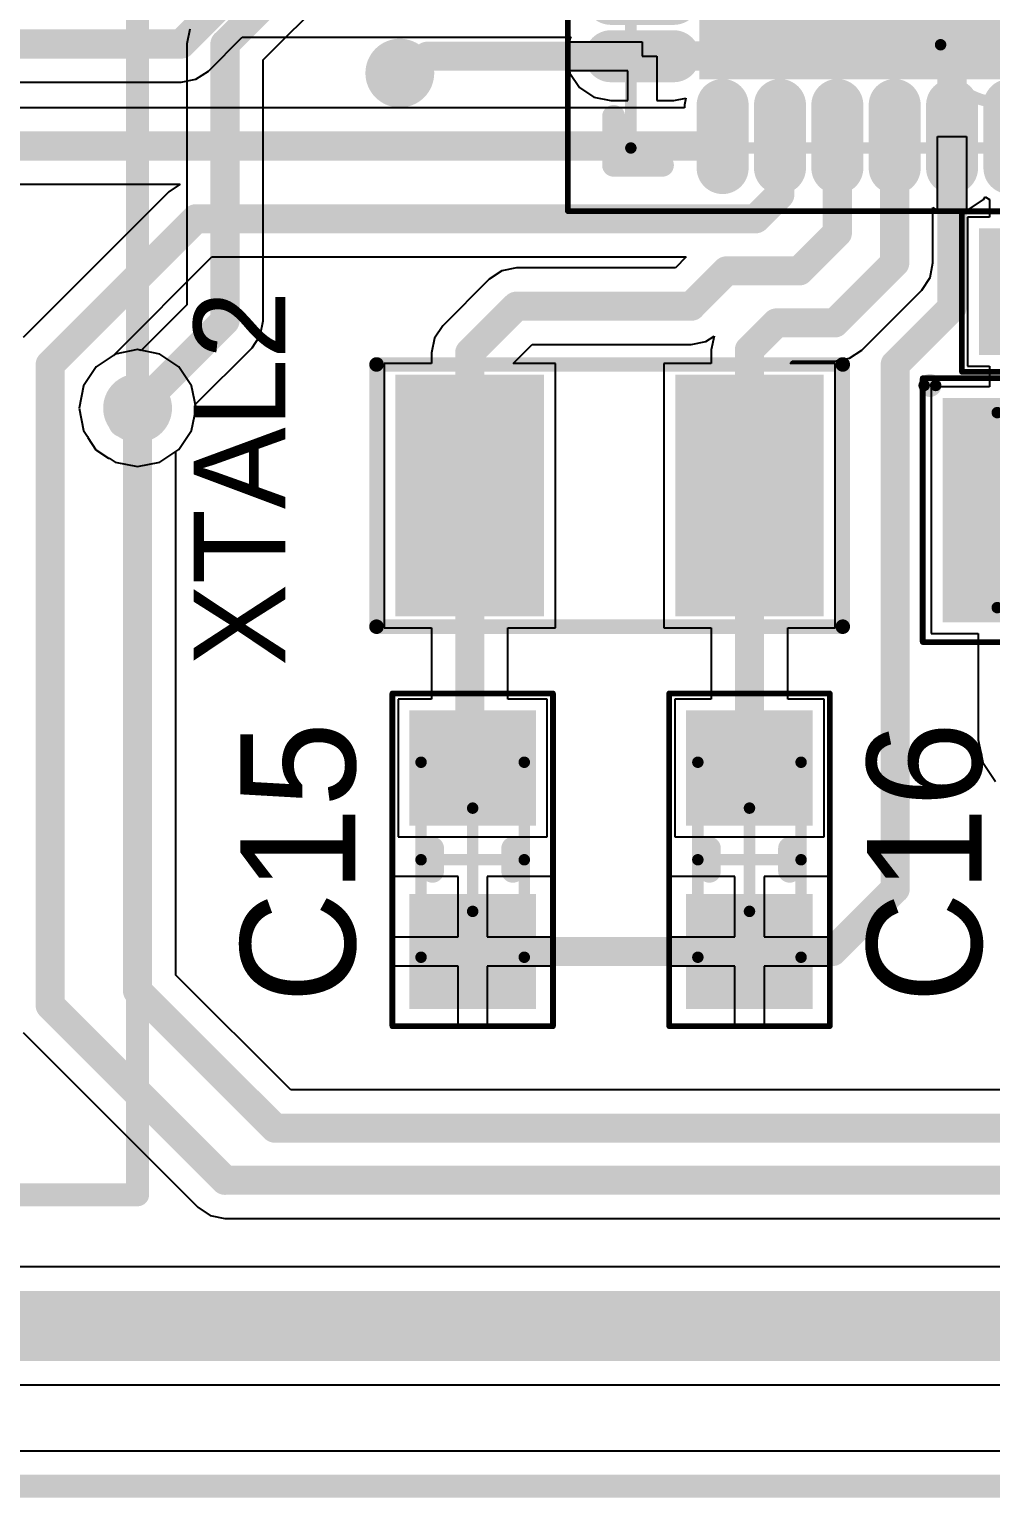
# Model space of a CAD drawing. Header units: millimetres. Extents: x -0.1 to 80.1, y -0.1 to 38.4.
# Drawn here: x 24.33 to 32.71, y -0.1 to 12.7 of the extents above; entities that cross this region are included whole.
import ezdxf

# ---------------------------------------------------------------- set-up
doc = ezdxf.new("R2010")
doc.units = ezdxf.units.MM
for name, color, linetype in [('BottomLayer', 5, 'Continuous'), ('KeepOutLayer', 6, 'Continuous'), ('Mechanical13', 56, 'Continuous'), ('Mechanical15', 56, 'Continuous'), ('MultiLayer', 9, 'Continuous'), ('TopLayer', 1, 'Continuous'), ('TopOverlay', 2, 'Continuous'), ('TopPaste', 8, 'Continuous'), ('TopSolder', 216, 'Continuous'), ('ViaHoleLayer', 16, 'Continuous')]:
    doc.layers.add(name, color=color, linetype=linetype)

# ---------------------------------------------------------------- blocks, each defined once
blk = doc.blocks.new('THT_MOD_CC1101_433_MH__AMAZON_5')
at = {"layer": 'TopOverlay', "const_width": 0.2}
for points in [[(0, 17.6), (0, 0)], [(0, 0), (32.4, 0)]]:
    blk.add_lwpolyline(points, dxfattribs=at)
at = {"layer": 'TopOverlay', "const_width": 0.1}
blk.add_lwpolyline([(-0.05, 0, 1), (0.05, 0, 1)], format="xyb", close=True, dxfattribs=at)
blk.add_lwpolyline([(-0.05, 0, 1), (0.05, 0, 1)], format="xyb", close=True, dxfattribs=at)
blk = doc.blocks.new('SMD_2_XTAL_ABRACON_11')
at = {"layer": 'TopLayer'}
for points in [[(-1.7653, -0.9525), (-0.6731, -0.9525), (-1.7653, 0.9525), (-0.6731, 0.9525)], [(0.6731, -0.9525), (1.7653, -0.9525), (0.6731, 0.9525), (1.7653, 0.9525)]]:
    blk.add_solid(points, dxfattribs=at)
at = {"layer": 'TopOverlay', "const_width": 0.127}
for points in [[(2.032, 1.143), (-2.032, 1.143)], [(-2.032, 1.143), (-2.032, -1.143)], [(2.032, 1.143), (2.032, -1.143)], [(2.032, -1.143), (-2.032, -1.143)]]:
    blk.add_lwpolyline(points, dxfattribs=at)
at = {"layer": 'TopOverlay', "const_width": 0.0635}
for points in [[(-2.06375, 1.143, 1), (-2.00025, 1.143, 1)], [(-2.06375, 1.143, 1), (-2.00025, 1.143, 1)], [(2.00025, 1.143, 1), (2.06375, 1.143, 1)], [(2.00025, 1.143, 1), (2.06375, 1.143, 1)], [(-2.06375, -1.143, 1), (-2.00025, -1.143, 1)], [(-2.06375, -1.143, 1), (-2.00025, -1.143, 1)], [(2.00025, -1.143, 1), (2.06375, -1.143, 1)], [(2.00025, -1.143, 1), (2.06375, -1.143, 1)]]:
    blk.add_lwpolyline(points, format="xyb", close=True, dxfattribs=at)
at = {"layer": 'TopPaste'}
for points in [[(-1.7653, -0.9525), (-0.6731, -0.9525), (-1.7653, 0.9525), (-0.6731, 0.9525)], [(0.6731, -0.9525), (1.7653, -0.9525), (0.6731, 0.9525), (1.7653, 0.9525)]]:
    blk.add_solid(points, dxfattribs=at)
at = {"layer": 'TopSolder'}
for points in [[(-1.8669, -1.0541), (-0.5715, -1.0541), (-1.8669, 1.0541), (-0.5715, 1.0541)], [(0.5715, -1.0541), (1.8669, -1.0541), (0.5715, 1.0541), (1.8669, 1.0541)]]:
    blk.add_solid(points, dxfattribs=at)
blk = doc.blocks.new('VQFN_24_13')
at = {"layer": 'Mechanical13', "const_width": 0.1}
for points in [[(2.05, 2.05), (-2.05, 2.05)], [(-2.05, 2.05), (-2.05, -2.05)], [(2.05, 2.05), (2.05, -2.05)], [(2.05, -2.05), (-2.05, -2.05)]]:
    blk.add_lwpolyline(points, dxfattribs=at)
at = {"layer": 'Mechanical13'}
for points, const_width in [([(-2.075, 2.05, 1), (-2.025, 2.05, 1)], 0.05), ([(-2.075, 2.05, 1), (-2.025, 2.05, 1)], 0.05), ([(2.025, 2.05, 1), (2.075, 2.05, 1)], 0.05), ([(2.025, 2.05, 1), (2.075, 2.05, 1)], 0.05), ([(-0.65, 1.15, 1), (-1.65, 1.15, 1)], 0.1), ([(-1.675, 1.15, 1), (-1.625, 1.15, 1)], 0.05), ([(-0.675, 1.15, 1), (-0.625, 1.15, 1)], 0.05), ([(-2.075, -2.05, 1), (-2.025, -2.05, 1)], 0.05), ([(-2.075, -2.05, 1), (-2.025, -2.05, 1)], 0.05), ([(2.025, -2.05, 1), (2.075, -2.05, 1)], 0.05), ([(2.025, -2.05, 1), (2.075, -2.05, 1)], 0.05)]:
    blk.add_lwpolyline(points, format="xyb", close=True, dxfattribs=dict(at, const_width=const_width))
at = {"layer": 'Mechanical15'}
for points, const_width in [([(2.6, 2.6), (-2.6, 2.6)], 0.05), ([(-2.6, 2.6), (-2.6, -2.6)], 0.05), ([(2.6, 2.6), (2.6, -2.6)], 0.05), ([(0, 0.5), (0, -0.5)], 0.1), ([(0.5, 0), (-0.5, 0)], 0.1), ([(2.6, -2.6), (-2.6, -2.6)], 0.05)]:
    blk.add_lwpolyline(points, dxfattribs=dict(at, const_width=const_width))
for points, const_width in [([(-2.613, 2.6, 1), (-2.588, 2.6, 1)], 0.025), ([(-2.613, 2.6, 1), (-2.588, 2.6, 1)], 0.025), ([(2.588, 2.6, 1), (2.612, 2.6, 1)], 0.025), ([(2.588, 2.6, 1), (2.612, 2.6, 1)], 0.025), ([(-0.025, 0.5, 1), (0.025, 0.5, 1)], 0.05), ([(-0.525, 0, 1), (-0.475, 0, 1)], 0.05), ([(0.475, 0, 1), (0.525, 0, 1)], 0.05), ([(-0.025, -0.5, 1), (0.025, -0.5, 1)], 0.05), ([(-2.613, -2.6, 1), (-2.588, -2.6, 1)], 0.025), ([(-2.613, -2.6, 1), (-2.588, -2.6, 1)], 0.025), ([(2.588, -2.6, 1), (2.612, -2.6, 1)], 0.025), ([(2.588, -2.6, 1), (2.612, -2.6, 1)], 0.025)]:
    blk.add_lwpolyline(points, format="xyb", close=True, dxfattribs=dict(at, const_width=const_width))
at = {"layer": 'TopLayer', "const_width": 0.25}
for points in [[(-1.25, 2.225), (-1.25, 1.675)], [(-0.75, 2.225), (-0.75, 1.675)], [(-0.25, 2.225), (-0.25, 1.675)], [(0.25, 2.225), (0.25, 1.675)], [(0.75, 2.225), (0.75, 1.675)], [(1.25, 2.225), (1.25, 1.675)], [(-2.225, 1.25), (-1.675, 1.25)], [(1.675, 1.25), (2.225, 1.25)], [(-2.225, 0.75), (-1.675, 0.75)], [(1.675, 0.75), (2.225, 0.75)], [(-2.225, 0.25), (-1.675, 0.25)], [(1.675, 0.25), (2.225, 0.25)], [(-2.225, -0.25), (-1.675, -0.25)], [(1.675, -0.25), (2.225, -0.25)], [(-2.225, -0.75), (-1.675, -0.75)], [(1.675, -0.75), (2.225, -0.75)], [(-2.225, -1.25), (-1.675, -1.25)], [(1.675, -1.25), (2.225, -1.25)], [(-1.25, -1.675), (-1.25, -2.225)], [(-0.75, -1.675), (-0.75, -2.225)], [(-0.25, -1.675), (-0.25, -2.225)], [(0.25, -1.675), (0.25, -2.225)], [(0.75, -1.675), (0.75, -2.225)], [(1.25, -1.675), (1.25, -2.225)]]:
    blk.add_lwpolyline(points, dxfattribs=at)
at = {"layer": 'TopLayer', "const_width": 0.125}
for points in [[(-1.312, 2.225, 1), (-1.188, 2.225, 1)], [(-0.813, 2.225, 1), (-0.688, 2.225, 1)], [(-0.313, 2.225, 1), (-0.188, 2.225, 1)], [(0.188, 2.225, 1), (0.312, 2.225, 1)], [(0.687, 2.225, 1), (0.812, 2.225, 1)], [(1.188, 2.225, 1), (1.312, 2.225, 1)], [(-1.312, 1.675, 1), (-1.188, 1.675, 1)], [(-0.813, 1.675, 1), (-0.688, 1.675, 1)], [(-0.313, 1.675, 1), (-0.188, 1.675, 1)], [(0.188, 1.675, 1), (0.312, 1.675, 1)], [(0.687, 1.675, 1), (0.812, 1.675, 1)], [(1.188, 1.675, 1), (1.312, 1.675, 1)], [(-2.288, 1.25, 1), (-2.163, 1.25, 1)], [(-1.737, 1.25, 1), (-1.613, 1.25, 1)], [(1.612, 1.25, 1), (1.737, 1.25, 1)], [(2.163, 1.25, 1), (2.287, 1.25, 1)], [(-2.288, 0.75, 1), (-2.163, 0.75, 1)], [(-1.737, 0.75, 1), (-1.613, 0.75, 1)], [(1.612, 0.75, 1), (1.737, 0.75, 1)], [(2.163, 0.75, 1), (2.287, 0.75, 1)], [(-2.288, 0.25, 1), (-2.163, 0.25, 1)], [(-1.737, 0.25, 1), (-1.613, 0.25, 1)], [(1.612, 0.25, 1), (1.737, 0.25, 1)], [(2.163, 0.25, 1), (2.287, 0.25, 1)], [(-2.288, -0.25, 1), (-2.163, -0.25, 1)], [(-1.737, -0.25, 1), (-1.613, -0.25, 1)], [(1.612, -0.25, 1), (1.737, -0.25, 1)], [(2.163, -0.25, 1), (2.287, -0.25, 1)], [(-2.288, -0.75, 1), (-2.163, -0.75, 1)], [(-1.737, -0.75, 1), (-1.613, -0.75, 1)], [(1.612, -0.75, 1), (1.737, -0.75, 1)], [(2.163, -0.75, 1), (2.287, -0.75, 1)], [(-2.288, -1.25, 1), (-2.163, -1.25, 1)], [(-1.737, -1.25, 1), (-1.613, -1.25, 1)], [(1.612, -1.25, 1), (1.737, -1.25, 1)], [(2.163, -1.25, 1), (2.287, -1.25, 1)], [(-1.312, -1.675, 1), (-1.188, -1.675, 1)], [(-0.813, -1.675, 1), (-0.688, -1.675, 1)], [(-0.313, -1.675, 1), (-0.188, -1.675, 1)], [(0.188, -1.675, 1), (0.312, -1.675, 1)], [(0.687, -1.675, 1), (0.812, -1.675, 1)], [(1.188, -1.675, 1), (1.312, -1.675, 1)], [(-1.312, -2.225, 1), (-1.188, -2.225, 1)], [(-0.813, -2.225, 1), (-0.688, -2.225, 1)], [(-0.313, -2.225, 1), (-0.188, -2.225, 1)], [(0.188, -2.225, 1), (0.312, -2.225, 1)], [(0.687, -2.225, 1), (0.812, -2.225, 1)], [(1.188, -2.225, 1), (1.312, -2.225, 1)]]:
    blk.add_lwpolyline(points, format="xyb", close=True, dxfattribs=at)
at = {"layer": 'TopLayer'}
blk.add_solid([(-1.35, -1.35), (1.35, -1.35), (-1.35, 1.35), (1.35, 1.35)], dxfattribs=at)
at = {"layer": 'TopOverlay'}
for points, const_width in [([(-2.725, 2.05, 1), (-2.975, 2.05, 1)], 0.25), ([(-2.25, 2.2, 1), (-2.15, 2.2, 1)], 0.1), ([(-2.25, 2.2, 1), (-2.15, 2.2, 1)], 0.1), ([(-1.825, 2.2, 1), (-1.725, 2.2, 1)], 0.1), ([(1.725, 2.2, 1), (1.825, 2.2, 1)], 0.1), ([(2.15, 2.2, 1), (2.25, 2.2, 1)], 0.1), ([(2.15, 2.2, 1), (2.25, 2.2, 1)], 0.1), ([(-3.038, 2.05, 1), (-2.913, 2.05, 1)], 0.125), ([(-2.788, 2.05, 1), (-2.663, 2.05, 1)], 0.125), ([(-2.25, 1.775, 1), (-2.15, 1.775, 1)], 0.1), ([(2.15, 1.775, 1), (2.25, 1.775, 1)], 0.1), ([(-2.25, -1.775, 1), (-2.15, -1.775, 1)], 0.1), ([(2.15, -1.775, 1), (2.25, -1.775, 1)], 0.1), ([(-2.25, -2.2, 1), (-2.15, -2.2, 1)], 0.1), ([(-2.25, -2.2, 1), (-2.15, -2.2, 1)], 0.1), ([(-1.825, -2.2, 1), (-1.725, -2.2, 1)], 0.1), ([(1.725, -2.2, 1), (1.825, -2.2, 1)], 0.1), ([(2.15, -2.2, 1), (2.25, -2.2, 1)], 0.1), ([(2.15, -2.2, 1), (2.25, -2.2, 1)], 0.1)]:
    blk.add_lwpolyline(points, format="xyb", close=True, dxfattribs=dict(at, const_width=const_width))
at = {"layer": 'TopOverlay', "const_width": 0.2}
for points in [[(-1.775, 2.2), (-2.2, 2.2)], [(-2.2, 2.2), (-2.2, 1.775)], [(2.2, 2.2), (1.775, 2.2)], [(2.2, 2.2), (2.2, 1.775)], [(-2.2, -1.775), (-2.2, -2.2)], [(2.2, -1.775), (2.2, -2.2)], [(-1.775, -2.2), (-2.2, -2.2)], [(2.2, -2.2), (1.775, -2.2)]]:
    blk.add_lwpolyline(points, dxfattribs=at)
at = {"layer": 'TopPaste', "const_width": 0.25}
for points in [[(-1.25, 2.225), (-1.25, 1.675)], [(-0.75, 2.225), (-0.75, 1.675)], [(-0.25, 2.225), (-0.25, 1.675)], [(0.25, 2.225), (0.25, 1.675)], [(0.75, 2.225), (0.75, 1.675)], [(1.25, 2.225), (1.25, 1.675)], [(-2.225, 1.25), (-1.675, 1.25)], [(1.675, 1.25), (2.225, 1.25)], [(-2.225, 0.75), (-1.675, 0.75)], [(1.675, 0.75), (2.225, 0.75)], [(-2.225, 0.25), (-1.675, 0.25)], [(1.675, 0.25), (2.225, 0.25)], [(-2.225, -0.25), (-1.675, -0.25)], [(1.675, -0.25), (2.225, -0.25)], [(-2.225, -0.75), (-1.675, -0.75)], [(1.675, -0.75), (2.225, -0.75)], [(-2.225, -1.25), (-1.675, -1.25)], [(1.675, -1.25), (2.225, -1.25)], [(-1.25, -1.675), (-1.25, -2.225)], [(-0.75, -1.675), (-0.75, -2.225)], [(-0.25, -1.675), (-0.25, -2.225)], [(0.25, -1.675), (0.25, -2.225)], [(0.75, -1.675), (0.75, -2.225)], [(1.25, -1.675), (1.25, -2.225)]]:
    blk.add_lwpolyline(points, dxfattribs=at)
at = {"layer": 'TopPaste', "const_width": 0.125}
for points in [[(-1.312, 2.225, 1), (-1.188, 2.225, 1)], [(-0.813, 2.225, 1), (-0.688, 2.225, 1)], [(-0.313, 2.225, 1), (-0.188, 2.225, 1)], [(0.188, 2.225, 1), (0.312, 2.225, 1)], [(0.687, 2.225, 1), (0.812, 2.225, 1)], [(1.188, 2.225, 1), (1.312, 2.225, 1)], [(-1.312, 1.675, 1), (-1.188, 1.675, 1)], [(-0.813, 1.675, 1), (-0.688, 1.675, 1)], [(-0.313, 1.675, 1), (-0.188, 1.675, 1)], [(0.188, 1.675, 1), (0.312, 1.675, 1)], [(0.687, 1.675, 1), (0.812, 1.675, 1)], [(1.188, 1.675, 1), (1.312, 1.675, 1)], [(-2.288, 1.25, 1), (-2.163, 1.25, 1)], [(-1.737, 1.25, 1), (-1.613, 1.25, 1)], [(1.612, 1.25, 1), (1.737, 1.25, 1)], [(2.163, 1.25, 1), (2.287, 1.25, 1)], [(-2.288, 0.75, 1), (-2.163, 0.75, 1)], [(-1.737, 0.75, 1), (-1.613, 0.75, 1)], [(1.612, 0.75, 1), (1.737, 0.75, 1)], [(2.163, 0.75, 1), (2.287, 0.75, 1)], [(-2.288, 0.25, 1), (-2.163, 0.25, 1)], [(-1.737, 0.25, 1), (-1.613, 0.25, 1)], [(1.612, 0.25, 1), (1.737, 0.25, 1)], [(2.163, 0.25, 1), (2.287, 0.25, 1)], [(-2.288, -0.25, 1), (-2.163, -0.25, 1)], [(-1.737, -0.25, 1), (-1.613, -0.25, 1)], [(1.612, -0.25, 1), (1.737, -0.25, 1)], [(2.163, -0.25, 1), (2.287, -0.25, 1)], [(-2.288, -0.75, 1), (-2.163, -0.75, 1)], [(-1.737, -0.75, 1), (-1.613, -0.75, 1)], [(1.612, -0.75, 1), (1.737, -0.75, 1)], [(2.163, -0.75, 1), (2.287, -0.75, 1)], [(-2.288, -1.25, 1), (-2.163, -1.25, 1)], [(-1.737, -1.25, 1), (-1.613, -1.25, 1)], [(1.612, -1.25, 1), (1.737, -1.25, 1)], [(2.163, -1.25, 1), (2.287, -1.25, 1)], [(-1.312, -1.675, 1), (-1.188, -1.675, 1)], [(-0.813, -1.675, 1), (-0.688, -1.675, 1)], [(-0.313, -1.675, 1), (-0.188, -1.675, 1)], [(0.188, -1.675, 1), (0.312, -1.675, 1)], [(0.687, -1.675, 1), (0.812, -1.675, 1)], [(1.188, -1.675, 1), (1.312, -1.675, 1)], [(-1.312, -2.225, 1), (-1.188, -2.225, 1)], [(-0.813, -2.225, 1), (-0.688, -2.225, 1)], [(-0.313, -2.225, 1), (-0.188, -2.225, 1)], [(0.188, -2.225, 1), (0.312, -2.225, 1)], [(0.687, -2.225, 1), (0.812, -2.225, 1)], [(1.188, -2.225, 1), (1.312, -2.225, 1)]]:
    blk.add_lwpolyline(points, format="xyb", close=True, dxfattribs=at)
at = {"layer": 'TopPaste'}
blk.add_solid([(-1.35, -1.35), (1.35, -1.35), (-1.35, 1.35), (1.35, 1.35)], dxfattribs=at)
at = {"layer": 'TopSolder', "const_width": 0.453}
for points in [[(-1.25, 2.225), (-1.25, 1.675)], [(-0.75, 2.225), (-0.75, 1.675)], [(-0.25, 2.225), (-0.25, 1.675)], [(0.25, 2.225), (0.25, 1.675)], [(0.75, 2.225), (0.75, 1.675)], [(1.25, 2.225), (1.25, 1.675)], [(-2.225, 1.25), (-1.675, 1.25)], [(1.675, 1.25), (2.225, 1.25)], [(-2.225, 0.75), (-1.675, 0.75)], [(1.675, 0.75), (2.225, 0.75)], [(-2.225, 0.25), (-1.675, 0.25)], [(1.675, 0.25), (2.225, 0.25)], [(-2.225, -0.25), (-1.675, -0.25)], [(1.675, -0.25), (2.225, -0.25)], [(-2.225, -0.75), (-1.675, -0.75)], [(1.675, -0.75), (2.225, -0.75)], [(-2.225, -1.25), (-1.675, -1.25)], [(1.675, -1.25), (2.225, -1.25)], [(-1.25, -1.675), (-1.25, -2.225)], [(-0.75, -1.675), (-0.75, -2.225)], [(-0.25, -1.675), (-0.25, -2.225)], [(0.25, -1.675), (0.25, -2.225)], [(0.75, -1.675), (0.75, -2.225)], [(1.25, -1.675), (1.25, -2.225)]]:
    blk.add_lwpolyline(points, dxfattribs=at)
at = {"layer": 'TopSolder', "const_width": 0.227}
for points in [[(-1.363, 2.225, 1), (-1.137, 2.225, 1)], [(-0.863, 2.225, 1), (-0.637, 2.225, 1)], [(-0.363, 2.225, 1), (-0.137, 2.225, 1)], [(0.137, 2.225, 1), (0.363, 2.225, 1)], [(0.637, 2.225, 1), (0.863, 2.225, 1)], [(1.137, 2.225, 1), (1.363, 2.225, 1)], [(-1.363, 1.675, 1), (-1.137, 1.675, 1)], [(-0.863, 1.675, 1), (-0.637, 1.675, 1)], [(-0.363, 1.675, 1), (-0.137, 1.675, 1)], [(0.137, 1.675, 1), (0.363, 1.675, 1)], [(0.637, 1.675, 1), (0.863, 1.675, 1)], [(1.137, 1.675, 1), (1.363, 1.675, 1)], [(-2.338, 1.25, 1), (-2.112, 1.25, 1)], [(-1.788, 1.25, 1), (-1.562, 1.25, 1)], [(1.562, 1.25, 1), (1.788, 1.25, 1)], [(2.112, 1.25, 1), (2.338, 1.25, 1)], [(-2.338, 0.75, 1), (-2.112, 0.75, 1)], [(-1.788, 0.75, 1), (-1.562, 0.75, 1)], [(1.562, 0.75, 1), (1.788, 0.75, 1)], [(2.112, 0.75, 1), (2.338, 0.75, 1)], [(-2.338, 0.25, 1), (-2.112, 0.25, 1)], [(-1.788, 0.25, 1), (-1.562, 0.25, 1)], [(1.562, 0.25, 1), (1.788, 0.25, 1)], [(2.112, 0.25, 1), (2.338, 0.25, 1)], [(-2.338, -0.25, 1), (-2.112, -0.25, 1)], [(-1.788, -0.25, 1), (-1.562, -0.25, 1)], [(1.562, -0.25, 1), (1.788, -0.25, 1)], [(2.112, -0.25, 1), (2.338, -0.25, 1)], [(-2.338, -0.75, 1), (-2.112, -0.75, 1)], [(-1.788, -0.75, 1), (-1.562, -0.75, 1)], [(1.562, -0.75, 1), (1.788, -0.75, 1)], [(2.112, -0.75, 1), (2.338, -0.75, 1)], [(-2.338, -1.25, 1), (-2.112, -1.25, 1)], [(-1.788, -1.25, 1), (-1.562, -1.25, 1)], [(1.562, -1.25, 1), (1.788, -1.25, 1)], [(2.112, -1.25, 1), (2.338, -1.25, 1)], [(-1.363, -1.675, 1), (-1.137, -1.675, 1)], [(-0.863, -1.675, 1), (-0.637, -1.675, 1)], [(-0.363, -1.675, 1), (-0.137, -1.675, 1)], [(0.137, -1.675, 1), (0.363, -1.675, 1)], [(0.637, -1.675, 1), (0.863, -1.675, 1)], [(1.137, -1.675, 1), (1.363, -1.675, 1)], [(-1.363, -2.225, 1), (-1.137, -2.225, 1)], [(-0.863, -2.225, 1), (-0.637, -2.225, 1)], [(-0.363, -2.225, 1), (-0.137, -2.225, 1)], [(0.137, -2.225, 1), (0.363, -2.225, 1)], [(0.637, -2.225, 1), (0.863, -2.225, 1)], [(1.137, -2.225, 1), (1.363, -2.225, 1)]]:
    blk.add_lwpolyline(points, format="xyb", close=True, dxfattribs=at)
at = {"layer": 'TopSolder'}
blk.add_solid([(-1.452, -1.452), (1.452, -1.452), (-1.452, 1.452), (1.452, 1.452)], dxfattribs=at)
blk = doc.blocks.new('SMD_0603_GENERIC_21')
at = {"layer": 'Mechanical13', "const_width": 0.1}
for points in [[(-0.85, 0.45), (0.85, 0.45)], [(-0.85, 0.45), (-0.85, -0.45)], [(0.85, 0.45), (0.85, -0.45)], [(-0.85, -0.45), (0.85, -0.45)]]:
    blk.add_lwpolyline(points, dxfattribs=at)
at = {"layer": 'Mechanical13', "const_width": 0.05}
for points in [[(-0.875, 0.45, 1), (-0.825, 0.45, 1)], [(-0.875, 0.45, 1), (-0.825, 0.45, 1)], [(0.825, 0.45, 1), (0.875, 0.45, 1)], [(0.825, 0.45, 1), (0.875, 0.45, 1)], [(-0.875, -0.45, 1), (-0.825, -0.45, 1)], [(-0.875, -0.45, 1), (-0.825, -0.45, 1)], [(0.825, -0.45, 1), (0.875, -0.45, 1)], [(0.825, -0.45, 1), (0.875, -0.45, 1)]]:
    blk.add_lwpolyline(points, format="xyb", close=True, dxfattribs=at)
at = {"layer": 'Mechanical15'}
for points, const_width in [([(-1.45, 0.7), (1.45, 0.7)], 0.05), ([(-1.45, 0.7), (-1.45, -0.7)], 0.05), ([(1.45, 0.7), (1.45, -0.7)], 0.05), ([(0, 0.45), (0, -0.45)], 0.1), ([(-0.45, 0), (0.45, 0)], 0.1), ([(-1.45, -0.7), (1.45, -0.7)], 0.05)]:
    blk.add_lwpolyline(points, dxfattribs=dict(at, const_width=const_width))
for points, const_width in [([(-1.463, 0.7, 1), (-1.438, 0.7, 1)], 0.025), ([(-1.463, 0.7, 1), (-1.438, 0.7, 1)], 0.025), ([(1.438, 0.7, 1), (1.462, 0.7, 1)], 0.025), ([(1.438, 0.7, 1), (1.462, 0.7, 1)], 0.025), ([(-0.025, 0.45, 1), (0.025, 0.45, 1)], 0.05), ([(-0.475, 0, 1), (-0.425, 0, 1)], 0.05), ([(0.425, 0, 1), (0.475, 0, 1)], 0.05), ([(-0.025, -0.45, 1), (0.025, -0.45, 1)], 0.05), ([(-1.463, -0.7, 1), (-1.438, -0.7, 1)], 0.025), ([(-1.463, -0.7, 1), (-1.438, -0.7, 1)], 0.025), ([(1.438, -0.7, 1), (1.462, -0.7, 1)], 0.025), ([(1.438, -0.7, 1), (1.462, -0.7, 1)], 0.025)]:
    blk.add_lwpolyline(points, format="xyb", close=True, dxfattribs=dict(at, const_width=const_width))
at = {"layer": 'TopLayer'}
for points in [[(-0.4, -0.45), (-0.4, 0.45), (-1.2, -0.45), (-1.2, 0.45)], [(1.2, -0.45), (1.2, 0.45), (0.4, -0.45), (0.4, 0.45)]]:
    blk.add_solid(points, dxfattribs=at)
at = {"layer": 'TopOverlay', "const_width": 0.2}
for points in [[(-0.1, 0.35), (0.1, 0.35)], [(-0.1, -0.35), (0.1, -0.35)]]:
    blk.add_lwpolyline(points, dxfattribs=at)
at = {"layer": 'TopOverlay', "const_width": 0.1}
for points in [[(-0.15, 0.35, 1), (-0.05, 0.35, 1)], [(0.05, 0.35, 1), (0.15, 0.35, 1)], [(-0.15, -0.35, 1), (-0.05, -0.35, 1)], [(0.05, -0.35, 1), (0.15, -0.35, 1)]]:
    blk.add_lwpolyline(points, format="xyb", close=True, dxfattribs=at)
at = {"layer": 'TopPaste'}
for points in [[(-0.4, -0.45), (-0.4, 0.45), (-1.2, -0.45), (-1.2, 0.45)], [(1.2, -0.45), (1.2, 0.45), (0.4, -0.45), (0.4, 0.45)]]:
    blk.add_solid(points, dxfattribs=at)
at = {"layer": 'TopSolder'}
for points in [[(-0.298, -0.552), (-0.298, 0.552), (-1.302, -0.552), (-1.302, 0.552)], [(1.302, -0.552), (1.302, 0.552), (0.298, -0.552), (0.298, 0.552)]]:
    blk.add_solid(points, dxfattribs=at)
blk = doc.blocks.new('SMD_0603_GENERIC_22')
at = {"layer": 'Mechanical13', "const_width": 0.1}
for points in [[(-0.85, 0.45), (0.85, 0.45)], [(-0.85, 0.45), (-0.85, -0.45)], [(0.85, 0.45), (0.85, -0.45)], [(-0.85, -0.45), (0.85, -0.45)]]:
    blk.add_lwpolyline(points, dxfattribs=at)
at = {"layer": 'Mechanical13', "const_width": 0.05}
for points in [[(-0.875, 0.45, 1), (-0.825, 0.45, 1)], [(-0.875, 0.45, 1), (-0.825, 0.45, 1)], [(0.825, 0.45, 1), (0.875, 0.45, 1)], [(0.825, 0.45, 1), (0.875, 0.45, 1)], [(-0.875, -0.45, 1), (-0.825, -0.45, 1)], [(-0.875, -0.45, 1), (-0.825, -0.45, 1)], [(0.825, -0.45, 1), (0.875, -0.45, 1)], [(0.825, -0.45, 1), (0.875, -0.45, 1)]]:
    blk.add_lwpolyline(points, format="xyb", close=True, dxfattribs=at)
at = {"layer": 'Mechanical15'}
for points, const_width in [([(-1.45, 0.7), (1.45, 0.7)], 0.05), ([(-1.45, 0.7), (-1.45, -0.7)], 0.05), ([(1.45, 0.7), (1.45, -0.7)], 0.05), ([(0, 0.45), (0, -0.45)], 0.1), ([(-0.45, 0), (0.45, 0)], 0.1), ([(-1.45, -0.7), (1.45, -0.7)], 0.05)]:
    blk.add_lwpolyline(points, dxfattribs=dict(at, const_width=const_width))
for points, const_width in [([(-1.463, 0.7, 1), (-1.438, 0.7, 1)], 0.025), ([(-1.463, 0.7, 1), (-1.438, 0.7, 1)], 0.025), ([(1.438, 0.7, 1), (1.462, 0.7, 1)], 0.025), ([(1.438, 0.7, 1), (1.462, 0.7, 1)], 0.025), ([(-0.025, 0.45, 1), (0.025, 0.45, 1)], 0.05), ([(-0.475, 0, 1), (-0.425, 0, 1)], 0.05), ([(0.425, 0, 1), (0.475, 0, 1)], 0.05), ([(-0.025, -0.45, 1), (0.025, -0.45, 1)], 0.05), ([(-1.463, -0.7, 1), (-1.438, -0.7, 1)], 0.025), ([(-1.463, -0.7, 1), (-1.438, -0.7, 1)], 0.025), ([(1.438, -0.7, 1), (1.462, -0.7, 1)], 0.025), ([(1.438, -0.7, 1), (1.462, -0.7, 1)], 0.025)]:
    blk.add_lwpolyline(points, format="xyb", close=True, dxfattribs=dict(at, const_width=const_width))
at = {"layer": 'TopLayer'}
for points in [[(-0.4, -0.45), (-0.4, 0.45), (-1.2, -0.45), (-1.2, 0.45)], [(1.2, -0.45), (1.2, 0.45), (0.4, -0.45), (0.4, 0.45)]]:
    blk.add_solid(points, dxfattribs=at)
at = {"layer": 'TopOverlay', "const_width": 0.2}
for points in [[(-0.1, 0.35), (0.1, 0.35)], [(-0.1, -0.35), (0.1, -0.35)]]:
    blk.add_lwpolyline(points, dxfattribs=at)
at = {"layer": 'TopOverlay', "const_width": 0.1}
for points in [[(-0.15, 0.35, 1), (-0.05, 0.35, 1)], [(0.05, 0.35, 1), (0.15, 0.35, 1)], [(-0.15, -0.35, 1), (-0.05, -0.35, 1)], [(0.05, -0.35, 1), (0.15, -0.35, 1)]]:
    blk.add_lwpolyline(points, format="xyb", close=True, dxfattribs=at)
at = {"layer": 'TopPaste'}
for points in [[(-0.4, -0.45), (-0.4, 0.45), (-1.2, -0.45), (-1.2, 0.45)], [(1.2, -0.45), (1.2, 0.45), (0.4, -0.45), (0.4, 0.45)]]:
    blk.add_solid(points, dxfattribs=at)
at = {"layer": 'TopSolder'}
for points in [[(-0.298, -0.552), (-0.298, 0.552), (-1.302, -0.552), (-1.302, 0.552)], [(1.302, -0.552), (1.302, 0.552), (0.298, -0.552), (0.298, 0.552)]]:
    blk.add_solid(points, dxfattribs=at)
blk = doc.blocks.new('SMD_0603_GENERIC_23')
at = {"layer": 'Mechanical13', "const_width": 0.1}
for points in [[(0.85, 0.45), (-0.85, 0.45)], [(-0.85, 0.45), (-0.85, -0.45)], [(0.85, 0.45), (0.85, -0.45)], [(0.85, -0.45), (-0.85, -0.45)]]:
    blk.add_lwpolyline(points, dxfattribs=at)
at = {"layer": 'Mechanical13', "const_width": 0.05}
for points in [[(-0.875, 0.45, 1), (-0.825, 0.45, 1)], [(-0.875, 0.45, 1), (-0.825, 0.45, 1)], [(0.825, 0.45, 1), (0.875, 0.45, 1)], [(0.825, 0.45, 1), (0.875, 0.45, 1)], [(-0.875, -0.45, 1), (-0.825, -0.45, 1)], [(-0.875, -0.45, 1), (-0.825, -0.45, 1)], [(0.825, -0.45, 1), (0.875, -0.45, 1)], [(0.825, -0.45, 1), (0.875, -0.45, 1)]]:
    blk.add_lwpolyline(points, format="xyb", close=True, dxfattribs=at)
at = {"layer": 'Mechanical15'}
for points, const_width in [([(1.45, 0.7), (-1.45, 0.7)], 0.05), ([(-1.45, 0.7), (-1.45, -0.7)], 0.05), ([(1.45, 0.7), (1.45, -0.7)], 0.05), ([(0, 0.45), (0, -0.45)], 0.1), ([(0.45, 0), (-0.45, 0)], 0.1), ([(1.45, -0.7), (-1.45, -0.7)], 0.05)]:
    blk.add_lwpolyline(points, dxfattribs=dict(at, const_width=const_width))
for points, const_width in [([(-1.463, 0.7, 1), (-1.438, 0.7, 1)], 0.025), ([(-1.463, 0.7, 1), (-1.438, 0.7, 1)], 0.025), ([(1.438, 0.7, 1), (1.462, 0.7, 1)], 0.025), ([(1.438, 0.7, 1), (1.462, 0.7, 1)], 0.025), ([(-0.025, 0.45, 1), (0.025, 0.45, 1)], 0.05), ([(-0.475, 0, 1), (-0.425, 0, 1)], 0.05), ([(0.425, 0, 1), (0.475, 0, 1)], 0.05), ([(-0.025, -0.45, 1), (0.025, -0.45, 1)], 0.05), ([(-1.463, -0.7, 1), (-1.438, -0.7, 1)], 0.025), ([(-1.463, -0.7, 1), (-1.438, -0.7, 1)], 0.025), ([(1.438, -0.7, 1), (1.462, -0.7, 1)], 0.025), ([(1.438, -0.7, 1), (1.462, -0.7, 1)], 0.025)]:
    blk.add_lwpolyline(points, format="xyb", close=True, dxfattribs=dict(at, const_width=const_width))
at = {"layer": 'TopLayer'}
for points in [[(-0.4, -0.45), (-0.4, 0.45), (-1.2, -0.45), (-1.2, 0.45)], [(1.2, -0.45), (1.2, 0.45), (0.4, -0.45), (0.4, 0.45)]]:
    blk.add_solid(points, dxfattribs=at)
at = {"layer": 'TopOverlay', "const_width": 0.2}
for points in [[(0.1, 0.35), (-0.1, 0.35)], [(0.1, -0.35), (-0.1, -0.35)]]:
    blk.add_lwpolyline(points, dxfattribs=at)
at = {"layer": 'TopOverlay', "const_width": 0.1}
for points in [[(-0.15, 0.35, 1), (-0.05, 0.35, 1)], [(0.05, 0.35, 1), (0.15, 0.35, 1)], [(-0.15, -0.35, 1), (-0.05, -0.35, 1)], [(0.05, -0.35, 1), (0.15, -0.35, 1)]]:
    blk.add_lwpolyline(points, format="xyb", close=True, dxfattribs=at)
at = {"layer": 'TopPaste'}
for points in [[(-0.4, -0.45), (-0.4, 0.45), (-1.2, -0.45), (-1.2, 0.45)], [(1.2, -0.45), (1.2, 0.45), (0.4, -0.45), (0.4, 0.45)]]:
    blk.add_solid(points, dxfattribs=at)
at = {"layer": 'TopSolder'}
for points in [[(-0.298, -0.552), (-0.298, 0.552), (-1.302, -0.552), (-1.302, 0.552)], [(1.302, -0.552), (1.302, 0.552), (0.298, -0.552), (0.298, 0.552)]]:
    blk.add_solid(points, dxfattribs=at)
blk = doc.blocks.new('SMD_1206_POLARIZED_24')
at = {"layer": 'Mechanical13', "const_width": 0.1}
for points in [[(-1.65, -0.85), (-1.65, 0.85)], [(-1.65, 0.85), (1.65, 0.85)], [(1.65, -0.85), (1.65, 0.85)], [(-1.65, -0.85), (1.65, -0.85)]]:
    blk.add_lwpolyline(points, dxfattribs=at)
at = {"layer": 'Mechanical13', "const_width": 0.05}
for points in [[(-1.675, 0.85, 1), (-1.625, 0.85, 1)], [(-1.675, 0.85, 1), (-1.625, 0.85, 1)], [(1.625, 0.85, 1), (1.675, 0.85, 1)], [(1.625, 0.85, 1), (1.675, 0.85, 1)], [(-1.675, -0.85, 1), (-1.625, -0.85, 1)], [(-1.675, -0.85, 1), (-1.625, -0.85, 1)], [(1.625, -0.85, 1), (1.675, -0.85, 1)], [(1.625, -0.85, 1), (1.675, -0.85, 1)]]:
    blk.add_lwpolyline(points, format="xyb", close=True, dxfattribs=at)
at = {"layer": 'Mechanical15'}
for points, const_width in [([(-2.3, -1.15), (-2.3, 1.15)], 0.05), ([(-2.3, 1.15), (2.3, 1.15)], 0.05), ([(2.3, -1.15), (2.3, 1.15)], 0.05), ([(0, -0.5), (0, 0.5)], 0.1), ([(-0.5, 0), (0.5, 0)], 0.1), ([(-2.3, -1.15), (2.3, -1.15)], 0.05)]:
    blk.add_lwpolyline(points, dxfattribs=dict(at, const_width=const_width))
for points, const_width in [([(-2.312, 1.15, 1), (-2.288, 1.15, 1)], 0.025), ([(-2.312, 1.15, 1), (-2.288, 1.15, 1)], 0.025), ([(2.288, 1.15, 1), (2.312, 1.15, 1)], 0.025), ([(2.288, 1.15, 1), (2.312, 1.15, 1)], 0.025), ([(-0.025, 0.5, 1), (0.025, 0.5, 1)], 0.05), ([(-0.525, 0, 1), (-0.475, 0, 1)], 0.05), ([(0.475, 0, 1), (0.525, 0, 1)], 0.05), ([(-0.025, -0.5, 1), (0.025, -0.5, 1)], 0.05), ([(-2.312, -1.15, 1), (-2.288, -1.15, 1)], 0.025), ([(-2.312, -1.15, 1), (-2.288, -1.15, 1)], 0.025), ([(2.288, -1.15, 1), (2.312, -1.15, 1)], 0.025), ([(2.288, -1.15, 1), (2.312, -1.15, 1)], 0.025)]:
    blk.add_lwpolyline(points, format="xyb", close=True, dxfattribs=dict(at, const_width=const_width))
at = {"layer": 'TopLayer'}
for points in [[(-0.575, -0.875), (-0.575, 0.875), (-2.025, -0.875), (-2.025, 0.875)], [(2.025, -0.875), (2.025, 0.875), (0.575, -0.875), (0.575, 0.875)]]:
    blk.add_solid(points, dxfattribs=at)
at = {"layer": 'TopOverlay'}
for points, const_width in [([(-2.187, 1.087, 1), (-2.287, 1.087, 1)], 0.1), ([(-2.312, 1.087, 1), (-2.262, 1.087, 1)], 0.05), ([(-2.212, 1.087, 1), (-2.162, 1.087, 1)], 0.05), ([(-0.25, 0.775, 1), (-0.15, 0.775, 1)], 0.1), ([(0.15, 0.775, 1), (0.25, 0.775, 1)], 0.1), ([(-0.25, -0.775, 1), (-0.15, -0.775, 1)], 0.1), ([(0.15, -0.775, 1), (0.25, -0.775, 1)], 0.1)]:
    blk.add_lwpolyline(points, format="xyb", close=True, dxfattribs=dict(at, const_width=const_width))
at = {"layer": 'TopOverlay', "const_width": 0.2}
for points in [[(-0.2, 0.775), (0.2, 0.775)], [(-0.2, -0.775), (0.2, -0.775)]]:
    blk.add_lwpolyline(points, dxfattribs=at)
at = {"layer": 'TopPaste'}
for points in [[(-0.575, -0.875), (-0.575, 0.875), (-2.025, -0.875), (-2.025, 0.875)], [(2.025, -0.875), (2.025, 0.875), (0.575, -0.875), (0.575, 0.875)]]:
    blk.add_solid(points, dxfattribs=at)
at = {"layer": 'TopSolder'}
for points in [[(-0.473, -0.977), (-0.473, 0.977), (-2.127, -0.977), (-2.127, 0.977)], [(2.127, -0.977), (2.127, 0.977), (0.473, -0.977), (0.473, 0.977)]]:
    blk.add_solid(points, dxfattribs=at)

msp = doc.modelspace()

# ---------------------------------------------------------------- linework, layer by layer
at = {"layer": 'BottomLayer'}
for p, q in [((26.368, 12.435), (27.668, 13.734)), ((25.727, 12.701), (25.702, 12.573)), ((25.702, 12.573), (25.702, 10.298)), ((26.368, 10.16), (26.368, 12.435)), ((25.702, 10.298), (25.305, 9.901)), ((26.343, 10.032), (26.368, 10.16)), ((26.271, 9.924), (26.343, 10.032)), ((25.078, 9.869), (24.913, 9.758)), ((25.273, 9.908), (25.078, 9.869)), ((25.305, 9.901), (25.273, 9.908)), ((25.776, 9.43), (26.271, 9.924)), ((24.913, 9.758), (24.802, 9.593)), ((24.802, 9.593), (24.763, 9.398)), ((24.763, 9.398), (24.802, 9.203)), ((25.744, 9.203), (25.783, 9.398)), ((25.783, 9.398), (25.776, 9.43)), ((24.802, 9.203), (24.836, 9.151)), ((24.836, 9.151), (24.838, 9.143)), ((24.838, 9.143), (24.91, 9.035)), ((25.633, 9.038), (25.744, 9.203)), ((24.91, 9.035), (25.018, 8.963)), ((25.018, 8.963), (25.026, 8.961)), ((25.026, 8.961), (25.078, 8.927)), ((25.468, 8.927), (25.633, 9.038)), ((25.078, 8.927), (25.273, 8.888)), ((25.273, 8.888), (25.468, 8.927)), ((43.348, 1.912), (12.405, 1.912)), ((12.192, 0.882), (43.561, 0.882)), ((61.849, 0.306), (0.306, 0.306))]:
    msp.add_line(p, q, dxfattribs=at)
for points, const_width in [([(26.035, 12.573), (27.432, 13.97)], 0.254), ([(26.035, 10.16), (26.035, 12.573)], 0.254), ([(25.273, 9.398), (26.035, 10.16)], 0.254), ([(25.146, 9.271), (25.273, 9.398)], 0.254), ([(12.192, 1.397), (43.561, 1.397)], 0.61)]:
    msp.add_lwpolyline(points, dxfattribs=dict(at, const_width=const_width))
for points, const_width in [([(25.971, 12.573, 1), (26.099, 12.573, 1)], 0.127), ([(25.971, 12.573, 1), (26.099, 12.573, 1)], 0.127), ([(27.409, 12.319, 1), (27.709, 12.319, 1)], 0.3), ([(25.971, 10.16, 1), (26.099, 10.16, 1)], 0.127), ([(25.971, 10.16, 1), (26.099, 10.16, 1)], 0.127), ([(25.123, 9.398, 1), (25.423, 9.398, 1)], 0.3), ([(25.209, 9.398, 1), (25.337, 9.398, 1)], 0.127), ([(25.209, 9.398, 1), (25.337, 9.398, 1)], 0.127), ([(25.082, 9.271, 1), (25.209, 9.271, 1)], 0.127)]:
    msp.add_lwpolyline(points, format="xyb", close=True, dxfattribs=dict(at, const_width=const_width))
at = {"layer": 'KeepOutLayer', "const_width": 0.2}
msp.add_lwpolyline([(0, 0), (80, 0)], dxfattribs=at)
at = {"layer": 'MultiLayer', "const_width": 0.3}
for points in [[(27.409, 12.319, 1), (27.709, 12.319, 1)], [(25.123, 9.398, 1), (25.423, 9.398, 1)]]:
    msp.add_lwpolyline(points, format="xyb", close=True, dxfattribs=at)
at = {"layer": 'TopLayer'}
for p, q in [((25.89, 12.337), (26.185, 12.633)), ((26.185, 12.633), (29.053, 12.633)), ((29.041, 12.614), (29.037, 12.593)), ((29.037, 12.593), (29.673, 12.593)), ((29.053, 12.633), (29.041, 12.614)), ((29.673, 12.593), (29.673, 12.466)), ((29.673, 12.466), (29.8, 12.466)), ((29.8, 12.466), (29.8, 12.08)), ((25.782, 12.265), (25.89, 12.337)), ((29.546, 12.339), (29.037, 12.339)), ((29.037, 12.339), (29.041, 12.318)), ((29.041, 12.318), (29.125, 12.193)), ((29.546, 12.08), (29.546, 12.339)), ((23.252, 12.24), (25.654, 12.24)), ((25.654, 12.24), (25.782, 12.265)), ((29.125, 12.193), (29.25, 12.109)), ((29.25, 12.109), (29.398, 12.08)), ((29.398, 12.08), (29.546, 12.08)), ((29.8, 12.08), (29.948, 12.08)), ((29.948, 12.08), (30.053, 12.101)), ((30.053, 12.101), (30.042, 12.041)), ((30.042, 12.041), (30.042, 12.017)), ((30.042, 12.017), (24.122, 12.017)), ((32.246, 11.13), (32.246, 11.766)), ((32.246, 11.766), (32.5, 11.766)), ((32.5, 11.766), (32.5, 11.13)), ((24.101, 11.351), (25.644, 11.351)), ((25.545, 11.285), (24.275, 10.015)), ((25.644, 11.351), (25.545, 11.285)), ((32.206, 10.664), (32.206, 11.146)), ((32.206, 11.146), (32.225, 11.134)), ((32.521, 11.134), (32.646, 11.218)), ((32.646, 11.218), (32.662, 11.241)), ((32.662, 11.241), (32.698, 11.217)), ((32.698, 11.217), (32.698, 11.064)), ((32.225, 11.134), (32.246, 11.13)), ((32.5, 11.13), (32.521, 11.134)), ((32.698, 11.064), (32.509, 11.064)), ((32.509, 11.064), (32.509, 9.764)), ((25.062, 9.858), (25.919, 10.716)), ((25.919, 10.716), (30.056, 10.716)), ((30.056, 10.716), (29.961, 10.62)), ((32.181, 10.536), (32.206, 10.664)), ((28.339, 10.523), (27.933, 10.116)), ((28.447, 10.595), (28.339, 10.523)), ((28.575, 10.62), (28.447, 10.595)), ((29.961, 10.62), (28.575, 10.62)), ((32.109, 10.428), (32.181, 10.536)), ((31.586, 9.905), (32.109, 10.428)), ((27.933, 10.116), (27.861, 10.008)), ((27.861, 10.008), (27.835, 9.881)), ((30.227, 9.979), (30.298, 10.026)), ((30.298, 10.026), (30.274, 9.906)), ((25.078, 9.869), (25.062, 9.858)), ((25.273, 9.908), (25.078, 9.869)), ((25.468, 9.869), (25.273, 9.908)), ((25.633, 9.758), (25.468, 9.869)), ((27.835, 9.881), (27.835, 9.788)), ((28.548, 9.788), (28.713, 9.954)), ((28.713, 9.954), (30.099, 9.954)), ((30.099, 9.954), (30.227, 9.979)), ((30.274, 9.906), (30.274, 9.788)), ((31.478, 9.833), (31.586, 9.905)), ((25.744, 9.593), (25.633, 9.758)), ((27.835, 9.788), (27.423, 9.788)), ((27.423, 9.788), (27.423, 7.484)), ((28.915, 9.788), (28.548, 9.788)), ((28.915, 7.484), (28.915, 9.788)), ((30.274, 9.788), (29.861, 9.788)), ((29.861, 9.788), (29.861, 7.484)), ((30.961, 9.788), (30.98, 9.808)), ((31.353, 9.788), (30.961, 9.788)), ((30.98, 9.808), (31.35, 9.808)), ((31.35, 9.808), (31.478, 9.833)), ((31.353, 7.484), (31.353, 9.788)), ((32.509, 9.764), (32.698, 9.764)), ((32.698, 9.764), (32.698, 9.584)), ((25.783, 9.398), (25.744, 9.593)), ((32.698, 9.584), (32.192, 9.584)), ((32.192, 9.584), (32.192, 7.434)), ((25.744, 9.203), (25.783, 9.398)), ((25.633, 9.038), (25.744, 9.203)), ((25.606, 9.019), (25.633, 9.038)), ((25.606, 4.456), (25.606, 9.019)), ((27.423, 7.484), (27.835, 7.484)), ((27.835, 7.484), (27.835, 6.861)), ((28.502, 6.861), (28.502, 7.484)), ((28.502, 7.484), (28.915, 7.484)), ((29.861, 7.484), (30.274, 7.484)), ((30.274, 7.484), (30.274, 6.861)), ((30.94, 6.861), (30.94, 7.484)), ((30.94, 7.484), (31.353, 7.484)), ((32.192, 7.434), (32.602, 7.434)), ((32.602, 7.434), (32.602, 6.507)), ((27.835, 6.861), (27.544, 6.861)), ((27.544, 6.861), (27.544, 5.661)), ((28.844, 6.861), (28.502, 6.861)), ((28.844, 5.661), (28.844, 6.861)), ((30.274, 6.861), (29.957, 6.861)), ((29.957, 6.861), (29.957, 5.661)), ((31.257, 6.861), (30.94, 6.861)), ((31.257, 5.661), (31.257, 6.861)), ((32.602, 6.507), (32.641, 6.31)), ((32.641, 6.31), (32.753, 6.143)), ((27.544, 5.661), (28.844, 5.661)), ((29.957, 5.661), (31.257, 5.661)), ((28.067, 5.315), (27.49, 5.315)), ((27.49, 5.315), (27.49, 4.788)), ((28.067, 4.788), (28.067, 5.315)), ((28.898, 5.315), (28.321, 5.315)), ((28.321, 5.315), (28.321, 4.788)), ((28.898, 4.788), (28.898, 5.315)), ((30.48, 5.315), (29.903, 5.315)), ((29.903, 5.315), (29.903, 4.788)), ((30.48, 4.788), (30.48, 5.315)), ((31.311, 5.315), (30.734, 5.315)), ((30.734, 5.315), (30.734, 4.788)), ((31.311, 4.788), (31.311, 5.315)), ((27.49, 4.788), (28.067, 4.788)), ((28.321, 4.788), (28.898, 4.788)), ((29.903, 4.788), (30.48, 4.788)), ((30.734, 4.788), (31.311, 4.788)), ((28.067, 4.534), (27.49, 4.534)), ((27.49, 4.534), (27.49, 4.007)), ((28.067, 4.007), (28.067, 4.534)), ((28.898, 4.534), (28.321, 4.534)), ((28.321, 4.534), (28.321, 4.007)), ((28.898, 4.007), (28.898, 4.534)), ((30.48, 4.534), (29.903, 4.534)), ((29.903, 4.534), (29.903, 4.007)), ((30.48, 4.007), (30.48, 4.534)), ((31.311, 4.534), (30.734, 4.534)), ((30.734, 4.534), (30.734, 4.007)), ((31.311, 4.007), (31.311, 4.534)), ((26.608, 3.454), (25.606, 4.456)), ((27.49, 4.007), (28.067, 4.007)), ((28.321, 4.007), (28.898, 4.007)), ((29.903, 4.007), (30.48, 4.007)), ((30.734, 4.007), (31.311, 4.007)), ((24.275, 3.955), (25.799, 2.431)), ((39.285, 3.454), (26.608, 3.454)), ((25.799, 2.431), (25.907, 2.359)), ((25.907, 2.359), (26.035, 2.334)), ((26.035, 2.334), (72.644, 2.334)), ((55.499, 0.306), (0.306, 0.306))]:
    msp.add_line(p, q, dxfattribs=at)
at = {"layer": 'TopLayer', "const_width": 0.254}
for points in [[(30.375, 12.468), (31.623, 13.716)], [(25.654, 12.573), (26.047, 12.966)], [(32.373, 11.766), (32.373, 12.966)], [(23.114, 12.573), (25.654, 12.573)], [(27.653, 12.319), (27.8, 12.466)], [(27.8, 12.466), (29.673, 12.466)], [(29.673, 12.466), (29.675, 12.468)], [(29.675, 12.468), (30.375, 12.468)], [(27.559, 12.319), (27.653, 12.319)], [(23.989, 11.684), (30.371, 11.684)], [(30.371, 11.684), (30.373, 11.686)], [(30.373, 11.686), (30.373, 11.766)], [(30.871, 11.764), (30.873, 11.766)], [(30.871, 11.259), (30.871, 11.764)], [(31.373, 10.926), (31.373, 11.766)], [(31.873, 10.664), (31.873, 11.766)], [(32.373, 10.275), (32.373, 11.766)], [(30.661, 11.049), (30.871, 11.259)], [(24.511, 9.779), (25.781, 11.049)], [(25.781, 11.049), (30.661, 11.049)], [(31.042, 10.595), (31.373, 10.926)], [(31.35, 10.141), (31.873, 10.664)], [(30.099, 10.287), (30.407, 10.595)], [(30.407, 10.595), (31.042, 10.595)], [(28.169, 9.881), (28.575, 10.287)], [(28.575, 10.287), (30.099, 10.287)], [(31.877, 9.779), (32.373, 10.275)], [(30.607, 9.906), (30.842, 10.141)], [(30.842, 10.141), (31.35, 10.141)], [(28.169, 8.636), (28.169, 9.881)], [(30.607, 8.636), (30.607, 9.906)], [(24.511, 4.191), (24.511, 9.779)], [(31.877, 5.207), (31.877, 9.779)], [(25.273, 4.318), (25.273, 9.398)], [(28.169, 6.286), (28.169, 8.636)], [(30.607, 6.261), (30.607, 8.636)], [(28.169, 6.286), (28.194, 6.261)], [(31.331, 4.661), (31.877, 5.207)], [(28.194, 4.661), (30.607, 4.661)], [(30.607, 4.661), (31.331, 4.661)], [(25.273, 4.318), (26.47, 3.121)], [(24.511, 4.191), (26.035, 2.667)], [(26.47, 3.121), (72.456, 3.121)], [(26.035, 2.667), (72.644, 2.667)]]:
    msp.add_lwpolyline(points, dxfattribs=at)
at = {"layer": 'TopLayer'}
for points, const_width in [([(25.59, 12.573, 1), (25.718, 12.573, 1)], 0.127), ([(25.59, 12.573, 1), (25.718, 12.573, 1)], 0.127), ([(27.409, 12.319, 1), (27.709, 12.319, 1)], 0.3), ([(27.736, 12.466, 1), (27.863, 12.466, 1)], 0.127), ([(27.736, 12.466, 1), (27.863, 12.466, 1)], 0.127), ([(29.61, 12.466, 1), (29.737, 12.466, 1)], 0.127), ([(29.61, 12.466, 1), (29.737, 12.466, 1)], 0.127), ([(29.612, 12.468, 1), (29.739, 12.468, 1)], 0.127), ([(29.612, 12.468, 1), (29.739, 12.468, 1)], 0.127), ([(30.311, 12.468, 1), (30.438, 12.468, 1)], 0.127), ([(30.311, 12.468, 1), (30.438, 12.468, 1)], 0.127), ([(27.495, 12.319, 1), (27.622, 12.319, 1)], 0.127), ([(27.589, 12.319, 1), (27.716, 12.319, 1)], 0.127), ([(27.589, 12.319, 1), (27.716, 12.319, 1)], 0.127), ([(30.308, 11.684, 1), (30.435, 11.684, 1)], 0.127), ([(30.308, 11.684, 1), (30.435, 11.684, 1)], 0.127), ([(30.309, 11.766, 1), (30.436, 11.766, 1)], 0.127), ([(30.309, 11.686, 1), (30.436, 11.686, 1)], 0.127), ([(30.309, 11.686, 1), (30.436, 11.686, 1)], 0.127), ([(30.808, 11.764, 1), (30.935, 11.764, 1)], 0.127), ([(30.808, 11.764, 1), (30.935, 11.764, 1)], 0.127), ([(30.81, 11.766, 1), (30.937, 11.766, 1)], 0.127), ([(31.31, 11.766, 1), (31.437, 11.766, 1)], 0.127), ([(31.81, 11.766, 1), (31.937, 11.766, 1)], 0.127), ([(32.31, 11.766, 1), (32.437, 11.766, 1)], 0.127), ([(32.31, 11.766, 1), (32.437, 11.766, 1)], 0.127), ([(30.808, 11.259, 1), (30.935, 11.259, 1)], 0.127), ([(30.808, 11.259, 1), (30.935, 11.259, 1)], 0.127), ([(25.718, 11.049, 1), (25.845, 11.049, 1)], 0.127), ([(25.718, 11.049, 1), (25.845, 11.049, 1)], 0.127), ([(30.598, 11.049, 1), (30.725, 11.049, 1)], 0.127), ([(30.598, 11.049, 1), (30.725, 11.049, 1)], 0.127), ([(31.31, 10.926, 1), (31.437, 10.926, 1)], 0.127), ([(31.31, 10.926, 1), (31.437, 10.926, 1)], 0.127), ([(31.81, 10.664, 1), (31.937, 10.664, 1)], 0.127), ([(31.81, 10.664, 1), (31.937, 10.664, 1)], 0.127), ([(30.344, 10.595, 1), (30.471, 10.595, 1)], 0.127), ([(30.344, 10.595, 1), (30.471, 10.595, 1)], 0.127), ([(30.979, 10.595, 1), (31.106, 10.595, 1)], 0.127), ([(30.979, 10.595, 1), (31.106, 10.595, 1)], 0.127), ([(28.512, 10.287, 1), (28.639, 10.287, 1)], 0.127), ([(28.512, 10.287, 1), (28.639, 10.287, 1)], 0.127), ([(30.035, 10.287, 1), (30.163, 10.287, 1)], 0.127), ([(30.035, 10.287, 1), (30.163, 10.287, 1)], 0.127), ([(32.31, 10.275, 1), (32.437, 10.275, 1)], 0.127), ([(32.31, 10.275, 1), (32.437, 10.275, 1)], 0.127), ([(30.779, 10.141, 1), (30.906, 10.141, 1)], 0.127), ([(30.779, 10.141, 1), (30.906, 10.141, 1)], 0.127), ([(31.287, 10.141, 1), (31.414, 10.141, 1)], 0.127), ([(31.287, 10.141, 1), (31.414, 10.141, 1)], 0.127), ([(28.105, 9.881, 1), (28.232, 9.881, 1)], 0.127), ([(28.105, 9.881, 1), (28.232, 9.881, 1)], 0.127), ([(30.543, 9.906, 1), (30.671, 9.906, 1)], 0.127), ([(30.543, 9.906, 1), (30.671, 9.906, 1)], 0.127), ([(24.448, 9.779, 1), (24.575, 9.779, 1)], 0.127), ([(24.448, 9.779, 1), (24.575, 9.779, 1)], 0.127), ([(31.814, 9.779, 1), (31.941, 9.779, 1)], 0.127), ([(31.814, 9.779, 1), (31.941, 9.779, 1)], 0.127), ([(25.123, 9.398, 1), (25.423, 9.398, 1)], 0.3), ([(25.209, 9.398, 1), (25.337, 9.398, 1)], 0.127), ([(28.105, 8.636, 1), (28.232, 8.636, 1)], 0.127), ([(28.105, 8.636, 1), (28.232, 8.636, 1)], 0.127), ([(30.543, 8.636, 1), (30.671, 8.636, 1)], 0.127), ([(30.543, 8.636, 1), (30.671, 8.636, 1)], 0.127), ([(28.105, 6.286, 1), (28.232, 6.286, 1)], 0.127), ([(28.105, 6.286, 1), (28.232, 6.286, 1)], 0.127), ([(28.131, 6.261, 1), (28.258, 6.261, 1)], 0.127), ([(30.543, 6.261, 1), (30.671, 6.261, 1)], 0.127), ([(31.814, 5.207, 1), (31.941, 5.207, 1)], 0.127), ([(31.814, 5.207, 1), (31.941, 5.207, 1)], 0.127), ([(28.131, 4.661, 1), (28.258, 4.661, 1)], 0.127), ([(30.543, 4.661, 1), (30.671, 4.661, 1)], 0.127), ([(30.543, 4.661, 1), (30.671, 4.661, 1)], 0.127), ([(31.267, 4.661, 1), (31.394, 4.661, 1)], 0.127), ([(31.267, 4.661, 1), (31.394, 4.661, 1)], 0.127), ([(25.209, 4.318, 1), (25.337, 4.318, 1)], 0.127), ([(25.209, 4.318, 1), (25.337, 4.318, 1)], 0.127), ([(24.448, 4.191, 1), (24.575, 4.191, 1)], 0.127), ([(24.448, 4.191, 1), (24.575, 4.191, 1)], 0.127), ([(26.407, 3.121, 1), (26.534, 3.121, 1)], 0.127), ([(26.407, 3.121, 1), (26.534, 3.121, 1)], 0.127), ([(25.971, 2.667, 1), (26.099, 2.667, 1)], 0.127), ([(25.971, 2.667, 1), (26.099, 2.667, 1)], 0.127)]:
    msp.add_lwpolyline(points, format="xyb", close=True, dxfattribs=dict(at, const_width=const_width))
at = {"layer": 'ViaHoleLayer', "const_width": 0.15}
for points in [[(27.484, 12.319, 1), (27.634, 12.319, 1)], [(25.198, 9.398, 1), (25.348, 9.398, 1)]]:
    msp.add_lwpolyline(points, format="xyb", close=True, dxfattribs=at)

# ---------------------------------------------------------------- block references
for name, p, rotation in [('THT_MOD_CC1101_433_MH__AMAZON_5', (25.273, 2.54), 90), ('VQFN_24_13', (31.623, 13.716), 180), ('SMD_0603_GENERIC_23', (33.909, 10.414), 180), ('SMD_2_XTAL_ABRACON_11', (29.388, 8.636), 180), ('SMD_0603_GENERIC_22', (28.194, 5.461), 90), ('SMD_0603_GENERIC_21', (30.607, 5.461), 90)]:
    msp.add_blockref(name, p, dxfattribs=dict(rotation=rotation))
msp.add_blockref('SMD_1206_POLARIZED_24', (34.417, 8.509))

# ---------------------------------------------------------------- texts
at = {"layer": 'TopOverlay'}
for s, height, p in [('XTAL2', 0.8, (26.562, 7.151)), ('C15', 1, (27.17, 4.211)), ('C16', 1, (32.631, 4.211))]:
    msp.add_text(s, height=height, rotation=90, dxfattribs=at).set_placement(p)

doc.saveas('drawing.dxf')
